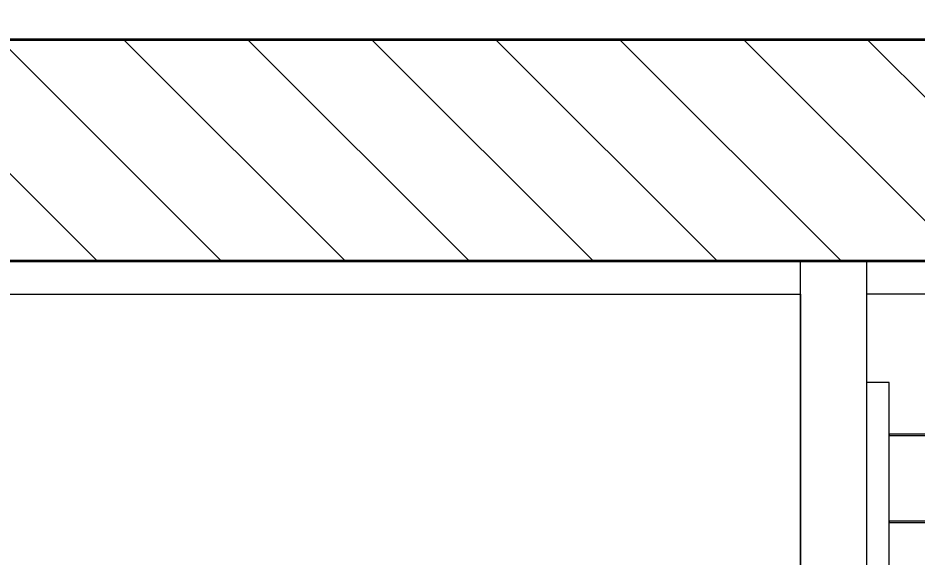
# Model space of a CAD drawing. Extents: x 65572 to 72871, y 30718 to 33858.
# Drawn here: x 66858.2 to 66878.5, y 32429.28 to 32441.46 of the extents above; entities that cross this region are included whole.
import ezdxf

# ---------------------------------------------------------------- set-up
doc = ezdxf.new("R2010")
doc.units = 0
doc.header["$LTSCALE"] = 0.5
doc.header["$MEASUREMENT"] = 0
doc.layers.get('0').update_dxf_attribs({"color": 20, "linetype": 'CONTINUOUS'})
doc.layers.get('DEFPOINTS').update_dxf_attribs({"linetype": 'CONTINUOUS', "lineweight": 5})
for name, color, linetype, lineweight in [('Annotations', 40, 'CONTINUOUS', 5), ('Framing', 142, 'CONTINUOUS', 13), ('Hatches', 8, 'CONTINUOUS', 5), ('Viewed', 150, 'CONTINUOUS', 9), ('Walls', 7, 'CONTINUOUS', 35)]:
    doc.layers.add(name, color=color, linetype=linetype, lineweight=lineweight)
doc.styles.get("Standard").update_dxf_attribs({"font": 'arial.ttf'})
doc.dimstyles.new('ARCH', dxfattribs={"dimscale": 96, "dimtxt": 0.0625, "dimasz": 0.0625, "dimexe": 0.04, "dimexo": 0.09375, "dimgap": 0.03125, "dimtad": 1, "dimdec": 0, "dimrnd": 0.0625, "dimzin": 3, "dimdsep": 46, "dimlunit": 4, "dimtxsty": 'Standard', "dimblk1": 'ARCHTICK', "dimblk2": 'ARCHTICK', "dimsah": 1, "dimcen": 0, "dimdle": 0.03125, "dimclrd": 256, "dimclre": 256, "dimclrt": 256, "dimazin": 0, "dimtfac": 1, "dimtdec": 0, "dimtmove": 2, "dimatfit": 3, "dimldrblk": 'OBLIQUE', "dimfxl": 0.3, "dimfxlon": 1, "dimfrac": 2, "dimarcsym": 0})

# ---------------------------------------------------------------- blocks, each defined once
blk = doc.blocks.new('_ArchTick')
at = {"const_width": 0.15}
blk.add_lwpolyline([(-0.5, -0.5), (0.5, 0.5)], dxfattribs=at)
blk = doc.blocks.new('*D121')
at = {"layer": 'Annotations', "lineweight": -2}
for p, q in [((66843.391, 32444.968), (66843.391, 32453.222)), ((66877.372, 32444.968), (66877.372, 32453.222)), ((66840.391, 32449.382), (66880.372, 32449.382))]:
    blk.add_line(p, q, dxfattribs=at)
at = {"layer": 'DEFPOINTS', "color": 0}
for p in [(66877.372, 32449.382), (66843.391, 32435.968), (66877.372, 32435.968)]:
    blk.add_point(p, dxfattribs=at)
at = {"layer": 'Annotations', "lineweight": -2, "xscale": 6, "yscale": 6, "zscale": 6, "rotation": 180}
blk.add_blockref('_ArchTick', (66843.391, 32449.382), dxfattribs=at)
at = {"layer": 'Annotations', "lineweight": -2, "xscale": 6, "yscale": 6, "zscale": 6}
blk.add_blockref('_ArchTick', (66877.372, 32449.382), dxfattribs=at)
at = {"layer": 'Annotations', "insert": (66860.381, 32455.445), "char_height": 6, "attachment_point": 5}
blk.add_mtext('2\'-10"', dxfattribs=at)
blk = doc.blocks.new('_Oblique')
at = {"lineweight": -2}
blk.add_line((-0.5, -0.5), (0.5, 0.5), dxfattribs=at)

msp = doc.modelspace()

# ---------------------------------------------------------------- hatches: boundary and pattern name
at = {"layer": 'Hatches', "linetype": 'ByBlock'}
h = msp.add_hatch(dxfattribs=at)
h.set_pattern_fill('ANSI31', color=256, scale=15.838381, style=0)
h.set_pattern_definition([(135, (66012.1274, 32203.0825), (-1.3999283, -1.3999283), [])])
h.paths.add_polyline_path([(66976.872352, 32440.968035), (66976.872352, 32435.968035), (66842.890623, 32435.968035), (66842.890623, 32440.968035)])

# ---------------------------------------------------------------- linework, layer by layer
at = {"layer": 'Framing'}
for p, q in [((66875.872352, 32435.968035), (66842.890623, 32435.968035)), ((66847.372352, 32435.968035), (66875.872352, 32435.968035)), ((66875.872352, 32435.218035), (66875.872352, 32435.968035)), ((66877.372352, 32435.968035), (66875.872352, 32435.968035)), ((66875.872352, 32428.968035), (66875.872352, 32435.968035)), ((66877.372352, 32435.218035), (66877.372352, 32435.968035)), ((66881.372352, 32435.968035), (66877.372352, 32435.968035)), ((66877.372352, 32428.718035), (66877.372352, 32435.968035)), ((66843.390623, 32435.218035), (66875.872352, 32435.218035)), ((66875.872352, 32435.218035), (66875.872352, 32428.968035)), ((66881.372352, 32435.218035), (66877.372352, 32435.218035)), ((66877.872352, 32433.218035), (66877.372352, 32433.218035)), ((66877.372352, 32428.718035), (66877.372352, 32433.218035)), ((66877.872352, 32428.718035), (66877.872352, 32433.218035)), ((66877.872352, 32430.089166), (66877.872352, 32432.013671))]:
    msp.add_line(p, q, dxfattribs=at)
for points in [[(66877.872352, 32431.051418), (66877.872352, 32431.05759), (66877.872352, 32431.063761), (66877.872352, 32431.069932), (66877.872352, 32431.076103), (66877.872352, 32431.082275), (66877.872352, 32431.088446), (66877.872352, 32431.094617), (66877.872352, 32431.100788), (66877.872352, 32431.10696), (66877.872352, 32431.113131), (66877.872352, 32431.119302), (66877.872352, 32431.125474), (66877.872352, 32431.131645), (66877.872352, 32431.137816), (66877.872352, 32431.143987), (66877.872352, 32431.150159), (66877.872352, 32431.15633), (66877.872352, 32431.162501), (66877.872352, 32431.168606), (66877.872352, 32431.1747), (66877.872352, 32431.180793), (66877.872352, 32431.186887), (66877.872352, 32431.192981), (66877.872352, 32431.199074), (66877.872352, 32431.205168), (66877.872352, 32431.211262), (66877.872352, 32431.217355), (66877.872352, 32431.223449), (66877.872352, 32431.229543), (66877.872352, 32431.235636), (66877.872352, 32431.24173), (66877.872352, 32431.247824), (66877.872352, 32431.253917), (66877.872352, 32431.260011), (66877.872352, 32431.266105), (66877.872352, 32431.272198), (66877.872352, 32431.278182), (66877.872352, 32431.284121), (66877.872352, 32431.290061), (66877.872352, 32431.296), (66877.872352, 32431.301939), (66877.872352, 32431.307879), (66877.872352, 32431.313818), (66877.872352, 32431.319758), (66877.872352, 32431.325697), (66877.872352, 32431.331637), (66877.872352, 32431.337576), (66877.872352, 32431.343515), (66877.872352, 32431.349455), (66877.872352, 32431.355394), (66877.872352, 32431.361334), (66877.872352, 32431.367273), (66877.872352, 32431.373213), (66877.872352, 32431.379152), (66877.872352, 32431.384961), (66877.872352, 32431.390671), (66877.872352, 32431.396382), (66877.872352, 32431.402092), (66877.872352, 32431.407803), (66877.872352, 32431.413513), (66877.872352, 32431.419224), (66877.872352, 32431.424934), (66877.872352, 32431.430644), (66877.872352, 32431.436355), (66877.872352, 32431.442065), (66877.872352, 32431.447776), (66877.872352, 32431.453486), (66877.872352, 32431.459197), (66877.872352, 32431.464907), (66877.872352, 32431.470618), (66877.872352, 32431.476328), (66877.872352, 32431.482039), (66877.872352, 32431.487621), (66877.872352, 32431.49303), (66877.872352, 32431.49844), (66877.872352, 32431.50385), (66877.872352, 32431.50926), (66877.872352, 32431.514669), (66877.872352, 32431.520079), (66877.872352, 32431.525489), (66877.872352, 32431.530899), (66877.872352, 32431.536308), (66877.872352, 32431.541718), (66877.872352, 32431.547128), (66877.872352, 32431.552538), (66877.872352, 32431.557947), (66877.872352, 32431.563357), (66877.872352, 32431.568767), (66877.872352, 32431.574177), (66877.872352, 32431.579586), (66877.872352, 32431.584891), (66877.872352, 32431.589932), (66877.872352, 32431.594973), (66877.872352, 32431.600014), (66877.872352, 32431.605055), (66877.872352, 32431.610096), (66877.872352, 32431.615137), (66877.872352, 32431.620178), (66877.872352, 32431.625219), (66877.872352, 32431.630259), (66877.872352, 32431.6353), (66877.872352, 32431.640341), (66877.872352, 32431.645382), (66877.872352, 32431.650423), (66877.872352, 32431.655464), (66877.872352, 32431.660505), (66877.872352, 32431.665546), (66877.872352, 32431.670587), (66877.872352, 32431.675567), (66877.872352, 32431.680175), (66877.872352, 32431.684784), (66877.872352, 32431.689393), (66877.872352, 32431.694002), (66877.872352, 32431.698611), (66877.872352, 32431.703219), (66877.872352, 32431.707828), (66877.872352, 32431.712437), (66877.872352, 32431.717046), (66877.872352, 32431.721655), (66877.872352, 32431.726263), (66877.872352, 32431.730872), (66877.872352, 32431.735481), (66877.872352, 32431.74009), (66877.872352, 32431.744699), (66877.872352, 32431.749307), (66877.872352, 32431.753916), (66877.872352, 32431.758525), (66877.872352, 32431.762644), (66877.872352, 32431.766762), (66877.872352, 32431.770881), (66877.872352, 32431.775), (66877.872352, 32431.779119), (66877.872352, 32431.783237), (66877.872352, 32431.787356), (66877.872352, 32431.791475), (66877.872352, 32431.795593), (66877.872352, 32431.799712), (66877.872352, 32431.803831), (66877.872352, 32431.807949), (66877.872352, 32431.812068), (66877.872352, 32431.816187), (66877.872352, 32431.820305), (66877.872352, 32431.824424), (66877.872352, 32431.828543), (66877.872352, 32431.832661), (66877.872352, 32431.836316), (66877.872352, 32431.839892), (66877.872352, 32431.843469), (66877.872352, 32431.847046), (66877.872352, 32431.850623), (66877.872352, 32431.854199), (66877.872352, 32431.857776), (66877.872352, 32431.861353), (66877.872352, 32431.86493), (66877.872352, 32431.868506), (66877.872352, 32431.872083), (66877.872352, 32431.87566), (66877.872352, 32431.879237), (66877.872352, 32431.882814), (66877.872352, 32431.88639), (66877.872352, 32431.889967), (66877.872352, 32431.893544), (66877.872352, 32431.897121), (66877.872352, 32431.900278), (66877.872352, 32431.903268), (66877.872352, 32431.906258), (66877.872352, 32431.909248), (66877.872352, 32431.912238), (66877.872352, 32431.915227), (66877.872352, 32431.918217), (66877.872352, 32431.921207), (66877.872352, 32431.924197), (66877.872352, 32431.927187), (66877.872352, 32431.930177), (66877.872352, 32431.933167), (66877.872352, 32431.936157), (66877.872352, 32431.939146), (66877.872352, 32431.942136), (66877.872352, 32431.945126), (66877.872352, 32431.948116), (66877.872352, 32431.951106), (66877.872352, 32431.953739), (66877.872352, 32431.956104), (66877.872352, 32431.95847), (66877.872352, 32431.960835), (66877.872352, 32431.9632), (66877.872352, 32431.965566), (66877.872352, 32431.967931), (66877.872352, 32431.970296), (66877.872352, 32431.972662), (66877.872352, 32431.975027), (66877.872352, 32431.977392), (66877.872352, 32431.979758), (66877.872352, 32431.982123), (66877.872352, 32431.984489), (66877.872352, 32431.986854), (66877.872352, 32431.989219), (66877.872352, 32431.991585), (66877.872352, 32431.99395), (66877.872352, 32431.996035), (66877.872352, 32431.997746), (66877.872352, 32431.999457), (66877.872352, 32432.001168), (66877.872352, 32432.002879), (66877.872352, 32432.004591), (66877.872352, 32432.006302), (66877.872352, 32432.008013), (66877.872352, 32432.009724), (66877.872352, 32432.011435), (66877.872352, 32432.013146), (66877.872352, 32432.014857), (66877.872352, 32432.016568), (66877.872352, 32432.01828), (66877.872352, 32432.019991), (66877.872352, 32432.021702), (66877.872352, 32432.023413), (66877.872352, 32432.025124), (66877.872352, 32432.026642), (66877.872352, 32432.027677), (66877.872352, 32432.028713), (66877.872352, 32432.029748), (66877.872352, 32432.030783), (66877.872352, 32432.031819), (66877.872352, 32432.032854), (66877.872352, 32432.03389), (66877.872352, 32432.034925), (66877.872352, 32432.03596), (66877.872352, 32432.036996), (66877.872352, 32432.038031), (66877.872352, 32432.039066), (66877.872352, 32432.040102), (66877.872352, 32432.041137), (66877.872352, 32432.042172), (66877.872352, 32432.043208), (66877.872352, 32432.044243), (66877.872352, 32432.04518), (66877.872352, 32432.045527), (66877.872352, 32432.045873), (66877.872352, 32432.04622), (66877.872352, 32432.046566), (66877.872352, 32432.046913), (66877.872352, 32432.047259), (66877.872352, 32432.047606), (66877.872352, 32432.047953), (66877.872352, 32432.048299), (66877.872352, 32432.048646), (66877.872352, 32432.048992), (66877.872352, 32432.049339), (66877.872352, 32432.049685), (66877.872352, 32432.050032), (66877.872352, 32432.050379), (66877.872352, 32432.050725), (66877.872352, 32432.051072), (66877.872352, 32432.051418)], [(66877.872352, 32432.051418), (66877.872352, 32432.050992), (66877.872352, 32432.049868), (66877.872352, 32432.047971), (66877.872352, 32432.0453), (66877.872352, 32432.041936), (66877.872352, 32432.037728), (66877.872352, 32432.032832), (66877.872352, 32432.027174), (66877.872352, 32432.020761), (66877.872352, 32432.013671)], [(66877.872352, 32430.051418), (66877.872352, 32430.051765), (66877.872352, 32430.052111), (66877.872352, 32430.052458), (66877.872352, 32430.052805), (66877.872352, 32430.053151), (66877.872352, 32430.053498), (66877.872352, 32430.053844), (66877.872352, 32430.054191), (66877.872352, 32430.054537), (66877.872352, 32430.054884), (66877.872352, 32430.055231), (66877.872352, 32430.055577), (66877.872352, 32430.055924), (66877.872352, 32430.05627), (66877.872352, 32430.056617), (66877.872352, 32430.056963), (66877.872352, 32430.05731), (66877.872352, 32430.057657), (66877.872352, 32430.058594), (66877.872352, 32430.059629), (66877.872352, 32430.060664), (66877.872352, 32430.0617), (66877.872352, 32430.062735), (66877.872352, 32430.06377), (66877.872352, 32430.064806), (66877.872352, 32430.065841), (66877.872352, 32430.066876), (66877.872352, 32430.067912), (66877.872352, 32430.068947), (66877.872352, 32430.069982), (66877.872352, 32430.071018), (66877.872352, 32430.072053), (66877.872352, 32430.073089), (66877.872352, 32430.074124), (66877.872352, 32430.075159), (66877.872352, 32430.076195), (66877.872352, 32430.077713), (66877.872352, 32430.079424), (66877.872352, 32430.081135), (66877.872352, 32430.082846), (66877.872352, 32430.084557), (66877.872352, 32430.086268), (66877.872352, 32430.087979), (66877.872352, 32430.08969), (66877.872352, 32430.091402), (66877.872352, 32430.093113), (66877.872352, 32430.094824), (66877.872352, 32430.096535), (66877.872352, 32430.098246), (66877.872352, 32430.099957), (66877.872352, 32430.101668), (66877.872352, 32430.103379), (66877.872352, 32430.105091), (66877.872352, 32430.106802), (66877.872352, 32430.108887), (66877.872352, 32430.111252), (66877.872352, 32430.113617), (66877.872352, 32430.115983), (66877.872352, 32430.118348), (66877.872352, 32430.120713), (66877.872352, 32430.123079), (66877.872352, 32430.125444), (66877.872352, 32430.12781), (66877.872352, 32430.130175), (66877.872352, 32430.13254), (66877.872352, 32430.134906), (66877.872352, 32430.137271), (66877.872352, 32430.139636), (66877.872352, 32430.142002), (66877.872352, 32430.144367), (66877.872352, 32430.146732), (66877.872352, 32430.149098), (66877.872352, 32430.151731), (66877.872352, 32430.154721), (66877.872352, 32430.157711), (66877.872352, 32430.1607), (66877.872352, 32430.16369), (66877.872352, 32430.16668), (66877.872352, 32430.16967), (66877.872352, 32430.17266), (66877.872352, 32430.17565), (66877.872352, 32430.17864), (66877.872352, 32430.181629), (66877.872352, 32430.184619), (66877.872352, 32430.187609), (66877.872352, 32430.190599), (66877.872352, 32430.193589), (66877.872352, 32430.196579), (66877.872352, 32430.199569), (66877.872352, 32430.202559), (66877.872352, 32430.205716), (66877.872352, 32430.209293), (66877.872352, 32430.21287), (66877.872352, 32430.216446), (66877.872352, 32430.220023), (66877.872352, 32430.2236), (66877.872352, 32430.227177), (66877.872352, 32430.230753), (66877.872352, 32430.23433), (66877.872352, 32430.237907), (66877.872352, 32430.241484), (66877.872352, 32430.24506), (66877.872352, 32430.248637), (66877.872352, 32430.252214), (66877.872352, 32430.255791), (66877.872352, 32430.259368), (66877.872352, 32430.262944), (66877.872352, 32430.266521), (66877.872352, 32430.270175), (66877.872352, 32430.274294), (66877.872352, 32430.278413), (66877.872352, 32430.282531), (66877.872352, 32430.28665), (66877.872352, 32430.290769), (66877.872352, 32430.294887), (66877.872352, 32430.299006), (66877.872352, 32430.303125), (66877.872352, 32430.307243), (66877.872352, 32430.311362), (66877.872352, 32430.315481), (66877.872352, 32430.319599), (66877.872352, 32430.323718), (66877.872352, 32430.327837), (66877.872352, 32430.331956), (66877.872352, 32430.336074), (66877.872352, 32430.340193), (66877.872352, 32430.344312), (66877.872352, 32430.34892), (66877.872352, 32430.353529), (66877.872352, 32430.358138), (66877.872352, 32430.362747), (66877.872352, 32430.367356), (66877.872352, 32430.371964), (66877.872352, 32430.376573), (66877.872352, 32430.381182), (66877.872352, 32430.385791), (66877.872352, 32430.3904), (66877.872352, 32430.395008), (66877.872352, 32430.399617), (66877.872352, 32430.404226), (66877.872352, 32430.408835), (66877.872352, 32430.413444), (66877.872352, 32430.418053), (66877.872352, 32430.422661), (66877.872352, 32430.42727), (66877.872352, 32430.432249), (66877.872352, 32430.43729), (66877.872352, 32430.442331), (66877.872352, 32430.447372), (66877.872352, 32430.452413), (66877.872352, 32430.457454), (66877.872352, 32430.462495), (66877.872352, 32430.467536), (66877.872352, 32430.472577), (66877.872352, 32430.477618), (66877.872352, 32430.482659), (66877.872352, 32430.4877), (66877.872352, 32430.492741), (66877.872352, 32430.497782), (66877.872352, 32430.502823), (66877.872352, 32430.507864), (66877.872352, 32430.512905), (66877.872352, 32430.517946), (66877.872352, 32430.52325), (66877.872352, 32430.52866), (66877.872352, 32430.53407), (66877.872352, 32430.53948), (66877.872352, 32430.544889), (66877.872352, 32430.550299), (66877.872352, 32430.555709), (66877.872352, 32430.561119), (66877.872352, 32430.566528), (66877.872352, 32430.571938), (66877.872352, 32430.577348), (66877.872352, 32430.582758), (66877.872352, 32430.588167), (66877.872352, 32430.593577), (66877.872352, 32430.598987), (66877.872352, 32430.604397), (66877.872352, 32430.609806), (66877.872352, 32430.615216), (66877.872352, 32430.620798), (66877.872352, 32430.626508), (66877.872352, 32430.632219), (66877.872352, 32430.637929), (66877.872352, 32430.64364), (66877.872352, 32430.64935), (66877.872352, 32430.655061), (66877.872352, 32430.660771), (66877.872352, 32430.666482), (66877.872352, 32430.672192), (66877.872352, 32430.677903), (66877.872352, 32430.683613), (66877.872352, 32430.689324), (66877.872352, 32430.695034), (66877.872352, 32430.700745), (66877.872352, 32430.706455), (66877.872352, 32430.712166), (66877.872352, 32430.717876), (66877.872352, 32430.723685), (66877.872352, 32430.729624), (66877.872352, 32430.735564), (66877.872352, 32430.741503), (66877.872352, 32430.747442), (66877.872352, 32430.753382), (66877.872352, 32430.759321), (66877.872352, 32430.765261), (66877.872352, 32430.7712), (66877.872352, 32430.77714), (66877.872352, 32430.783079), (66877.872352, 32430.789018), (66877.872352, 32430.794958), (66877.872352, 32430.800897), (66877.872352, 32430.806837), (66877.872352, 32430.812776), (66877.872352, 32430.818716), (66877.872352, 32430.824655), (66877.872352, 32430.830638), (66877.872352, 32430.836732), (66877.872352, 32430.842826), (66877.872352, 32430.848919), (66877.872352, 32430.855013), (66877.872352, 32430.861107), (66877.872352, 32430.8672), (66877.872352, 32430.873294), (66877.872352, 32430.879388), (66877.872352, 32430.885481), (66877.872352, 32430.891575), (66877.872352, 32430.897669), (66877.872352, 32430.903762), (66877.872352, 32430.909856), (66877.872352, 32430.91595), (66877.872352, 32430.922043), (66877.872352, 32430.928137), (66877.872352, 32430.934231), (66877.872352, 32430.940335), (66877.872352, 32430.946507), (66877.872352, 32430.952678), (66877.872352, 32430.958849), (66877.872352, 32430.965021), (66877.872352, 32430.971192), (66877.872352, 32430.977363), (66877.872352, 32430.983534), (66877.872352, 32430.989706), (66877.872352, 32430.995877), (66877.872352, 32431.002048), (66877.872352, 32431.008219), (66877.872352, 32431.014391), (66877.872352, 32431.020562), (66877.872352, 32431.026733), (66877.872352, 32431.032905), (66877.872352, 32431.039076), (66877.872352, 32431.045247), (66877.872352, 32431.051418)], [(66877.872352, 32430.089166), (66877.872352, 32430.082076), (66877.872352, 32430.075662), (66877.872352, 32430.070005), (66877.872352, 32430.065109), (66877.872352, 32430.0609), (66877.872352, 32430.057536), (66877.872352, 32430.054866), (66877.872352, 32430.052968), (66877.872352, 32430.051845), (66877.872352, 32430.051418)]]:
    msp.add_lwpolyline(points, dxfattribs=at)
at = {"layer": 'Viewed', "linetype": 'ByBlock'}
for p, q in [((66880.372352, 32432.051418), (66877.872352, 32432.051418)), ((66880.372352, 32432.013671), (66877.872352, 32432.013671)), ((66880.372352, 32430.089166), (66877.872352, 32430.089166)), ((66880.372352, 32430.051418), (66877.872352, 32430.051418))]:
    msp.add_line(p, q, dxfattribs=at)
at = {"layer": 'Walls'}
for p, q in [((66976.872352, 32440.968035), (66842.890623, 32440.968035)), ((66842.890623, 32435.968035), (66976.872352, 32435.968035))]:
    msp.add_line(p, q, dxfattribs=at)

# ---------------------------------------------------------------- dimensions: what is measured, and where the dimension line sits
at = {"layer": 'Annotations'}
dim = msp.add_aligned_dim(p1=(66843.390623, 32435.968035), p2=(66877.372352, 32435.968035), distance=13.413994, dimstyle='ARCH', dxfattribs=at)
dim.commit()
dim.dimension.update_dxf_attribs({"geometry": '*D121', "text_midpoint": (66860.381487, 32455.445029)})

doc.saveas('drawing.dxf')
